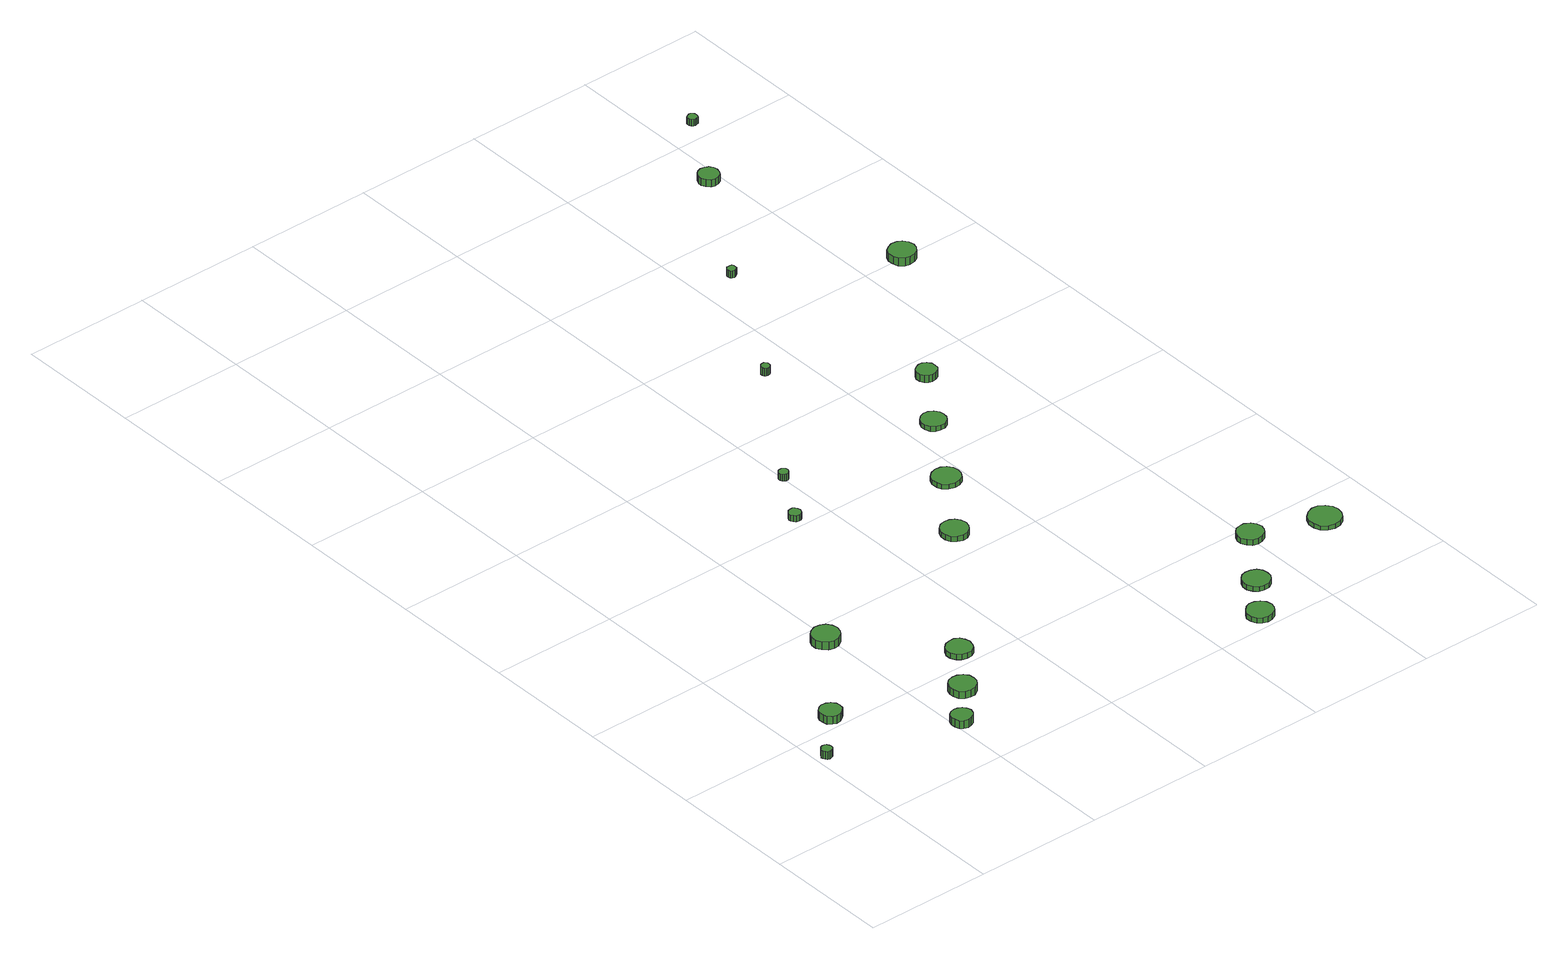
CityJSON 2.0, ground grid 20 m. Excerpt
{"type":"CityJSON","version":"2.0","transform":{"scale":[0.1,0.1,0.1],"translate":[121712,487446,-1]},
"CityObjects":{
"tree1":{"type":"SolitaryVegetationObject","attributes":{"function":"something"},"geometry":[{"type":"MultiSurface","lod":"1","boundaries":[[[0,1,2,3,4,5,6,7,8,9,10,11,12,13,14]],[[15,16,17,18,19,20,21,22,23,24,25,26,27,28,29]],[[0,29,28,1]],[[1,28,27,2]],[[2,27,26,3]],[[3,26,25,4]],[[4,25,24,5]],[[5,24,23,6]],[[6,23,22,7]],[[7,22,21,8]],[[8,21,20,9]],[[9,20,19,10]],[[10,19,18,11]],[[11,18,17,12]],[[12,17,16,13]],[[13,16,15,14]],[[14,15,29,0]]]}]},
"tree2":{"type":"SolitaryVegetationObject","attributes":{"function":"something"},"geometry":[{"type":"MultiSurface","lod":"1","boundaries":[[[30,31,32,33,34,35,36,37,38,39,40,41,42,43,44]],[[45,46,47,48,49,50,51,52,53,54,55,56,57,58,59]],[[30,59,58,31]],[[31,58,57,32]],[[32,57,56,33]],[[33,56,55,34]],[[34,55,54,35]],[[35,54,53,36]],[[36,53,52,37]],[[37,52,51,38]],[[38,51,50,39]],[[39,50,49,40]],[[40,49,48,41]],[[41,48,47,42]],[[42,47,46,43]],[[43,46,45,44]],[[44,45,59,30]]]}]},
"tree3":{"type":"SolitaryVegetationObject","attributes":{"function":"something"},"geometry":[{"type":"MultiSurface","lod":"1","boundaries":[[[60,61,62,63,64,65,66,67,68,69,70,71,72,73,74]],[[75,76,77,78,79,80,81,82,83,84,85,86,87,88,89]],[[60,89,88,61]],[[61,88,87,62]],[[62,87,86,63]],[[63,86,85,64]],[[64,85,84,65]],[[65,84,83,66]],[[66,83,82,67]],[[67,82,81,68]],[[68,81,80,69]],[[69,80,79,70]],[[70,79,78,71]],[[71,78,77,72]],[[72,77,76,73]],[[73,76,75,74]],[[74,75,89,60]]]}]},
"tree4":{"type":"SolitaryVegetationObject","attributes":{"function":"something"},"geometry":[{"type":"MultiSurface","lod":"1","boundaries":[[[90,91,92,93,94,95,96,97,98,99,100,101,102,103,104]],[[105,106,107,108,109,110,111,112,113,114,115,116,117,118,119]],[[90,119,118,91]],[[91,118,117,92]],[[92,117,116,93]],[[93,116,115,94]],[[94,115,114,95]],[[95,114,113,96]],[[96,113,112,97]],[[97,112,111,98]],[[98,111,110,99]],[[99,110,109,100]],[[100,109,108,101]],[[101,108,107,102]],[[102,107,106,103]],[[103,106,105,104]],[[104,105,119,90]]]}]},
"tree5":{"type":"SolitaryVegetationObject","attributes":{"function":"something"},"geometry":[{"type":"MultiSurface","lod":"1","boundaries":[[[120,121,122,123,124,125,126,127,128,129,130,131,132,133,134]],[[135,136,137,138,139,140,141,142,143,144,145,146,147,148,149]],[[120,149,148,121]],[[121,148,147,122]],[[122,147,146,123]],[[123,146,145,124]],[[124,145,144,125]],[[125,144,143,126]],[[126,143,142,127]],[[127,142,141,128]],[[128,141,140,129]],[[129,140,139,130]],[[130,139,138,131]],[[131,138,137,132]],[[132,137,136,133]],[[133,136,135,134]],[[134,135,149,120]]]}]},
"tree6":{"type":"SolitaryVegetationObject","attributes":{"function":"something"},"geometry":[{"type":"MultiSurface","lod":"1","boundaries":[[[150,151,152,153,154,155,156,157,158,159,160,161,162,163,164]],[[165,166,167,168,169,170,171,172,173,174,175,176,177,178,179]],[[150,179,178,151]],[[151,178,177,152]],[[152,177,176,153]],[[153,176,175,154]],[[154,175,174,155]],[[155,174,173,156]],[[156,173,172,157]],[[157,172,171,158]],[[158,171,170,159]],[[159,170,169,160]],[[160,169,168,161]],[[161,168,167,162]],[[162,167,166,163]],[[163,166,165,164]],[[164,165,179,150]]]}]},
"tree7":{"type":"SolitaryVegetationObject","attributes":{"function":"something"},"geometry":[{"type":"MultiSurface","lod":"1","boundaries":[[[180,181,182,183,184,185,186,187,188,189,190,191,192,193,194]],[[195,196,197,198,199,200,201,202,203,204,205,206,207,208,209]],[[180,209,208,181]],[[181,208,207,182]],[[182,207,206,183]],[[183,206,205,184]],[[184,205,204,185]],[[185,204,203,186]],[[186,203,202,187]],[[187,202,201,188]],[[188,201,200,189]],[[189,200,199,190]],[[190,199,198,191]],[[191,198,197,192]],[[192,197,196,193]],[[193,196,195,194]],[[194,195,209,180]]]}]},
"tree8":{"type":"SolitaryVegetationObject","attributes":{"function":"something"},"geometry":[{"type":"MultiSurface","lod":"1","boundaries":[[[210,211,212,213,214,215,216,217,218,219,220,221,222,223,224]],[[225,226,227,228,229,230,231,232,233,234,235,236,237,238,239]],[[210,239,238,211]],[[211,238,237,212]],[[212,237,236,213]],[[213,236,235,214]],[[214,235,234,215]],[[215,234,233,216]],[[216,233,232,217]],[[217,232,231,218]],[[218,231,230,219]],[[219,230,229,220]],[[220,229,228,221]],[[221,228,227,222]],[[222,227,226,223]],[[223,226,225,224]],[[224,225,239,210]]]}]},
"tree9":{"type":"SolitaryVegetationObject","attributes":{"function":"something"},"geometry":[{"type":"MultiSurface","lod":"1","boundaries":[[[240,241,242,243,244,245,246,247,248,249,250,251,252,253,254]],[[255,256,257,258,259,260,261,262,263,264,265,266,267,268,269]],[[240,269,268,241]],[[241,268,267,242]],[[242,267,266,243]],[[243,266,265,244]],[[244,265,264,245]],[[245,264,263,246]],[[246,263,262,247]],[[247,262,261,248]],[[248,261,260,249]],[[249,260,259,250]],[[250,259,258,251]],[[251,258,257,252]],[[252,257,256,253]],[[253,256,255,254]],[[254,255,269,240]]]}]},
"tree10":{"type":"SolitaryVegetationObject","attributes":{"function":"something"},"geometry":[{"type":"MultiSurface","lod":"1","boundaries":[[[270,271,272,273,274,275,276,277,278,279,280,281,282,283,284]],[[285,286,287,288,289,290,291,292,293,294,295,296,297,298,299]],[[270,299,298,271]],[[271,298,297,272]],[[272,297,296,273]],[[273,296,295,274]],[[274,295,294,275]],[[275,294,293,276]],[[276,293,292,277]],[[277,292,291,278]],[[278,291,290,279]],[[279,290,289,280]],[[280,289,288,281]],[[281,288,287,282]],[[282,287,286,283]],[[283,286,285,284]],[[284,285,299,270]]]}]},
"tree11":{"type":"SolitaryVegetationObject","attributes":{"function":"something"},"geometry":[{"type":"MultiSurface","lod":"1","boundaries":[[[300,301,302,303,304,305,306,307,308,309,310,311,312,313,314]],[[315,316,317,318,319,320,321,322,323,324,325,326,327,328,329]],[[300,329,328,301]],[[301,328,327,302]],[[302,327,326,303]],[[303,326,325,304]],[[304,325,324,305]],[[305,324,323,306]],[[306,323,322,307]],[[307,322,321,308]],[[308,321,320,309]],[[309,320,319,310]],[[310,319,318,311]],[[311,318,317,312]],[[312,317,316,313]],[[313,316,315,314]],[[314,315,329,300]]]}]},
"tree12":{"type":"SolitaryVegetationObject","attributes":{"function":"something"},"geometry":[{"type":"MultiSurface","lod":"1","boundaries":[[[330,331,332,333,334,335,336,337,338,339,340,341,342,343,344]],[[345,346,347,348,349,350,351,352,353,354,355,356,357,358,359]],[[330,359,358,331]],[[331,358,357,332]],[[332,357,356,333]],[[333,356,355,334]],[[334,355,354,335]],[[335,354,353,336]],[[336,353,352,337]],[[337,352,351,338]],[[338,351,350,339]],[[339,350,349,340]],[[340,349,348,341]],[[341,348,347,342]],[[342,347,346,343]],[[343,346,345,344]],[[344,345,359,330]]]}]},
"tree13":{"type":"SolitaryVegetationObject","attributes":{"function":"something"},"geometry":[{"type":"MultiSurface","lod":"1","boundaries":[[[360,361,362,363,364,365,366,367,368,369,370,371,372,373,374]],[[375,376,377,378,379,380,381,382,383,384,385,386,387,388,389]],[[360,389,388,361]],[[361,388,387,362]],[[362,387,386,363]],[[363,386,385,364]],[[364,385,384,365]],[[365,384,383,366]],[[366,383,382,367]],[[367,382,381,368]],[[368,381,380,369]],[[369,380,379,370]],[[370,379,378,371]],[[371,378,377,372]],[[372,377,376,373]],[[373,376,375,374]],[[374,375,389,360]]]}]},
"tree14":{"type":"SolitaryVegetationObject","attributes":{"function":"something"},"geometry":[{"type":"MultiSurface","lod":"1","boundaries":[[[390,391,392,393,394,395,396,397,398,399,400,401,402,403,404]],[[405,406,407,408,409,410,411,412,413,414,415,416,417,418,419]],[[390,419,418,391]],[[391,418,417,392]],[[392,417,416,393]],[[393,416,415,394]],[[394,415,414,395]],[[395,414,413,396]],[[396,413,412,397]],[[397,412,411,398]],[[398,411,410,399]],[[399,410,409,400]],[[400,409,408,401]],[[401,408,407,402]],[[402,407,406,403]],[[403,406,405,404]],[[404,405,419,390]]]}]},
"tree15":{"type":"SolitaryVegetationObject","attributes":{"function":"something"},"geometry":[{"type":"MultiSurface","lod":"1","boundaries":[[[420,421,422,423,424,425,426,427,428,429,430,431,432,433,434]],[[435,436,437,438,439,440,441,442,443,444,445,446,447,448,449]],[[420,449,448,421]],[[421,448,447,422]],[[422,447,446,423]],[[423,446,445,424]],[[424,445,444,425]],[[425,444,443,426]],[[426,443,442,427]],[[427,442,441,428]],[[428,441,440,429]],[[429,440,439,430]],[[430,439,438,431]],[[431,438,437,432]],[[432,437,436,433]],[[433,436,435,434]],[[434,435,449,420]]]}]},
"tree16":{"type":"SolitaryVegetationObject","attributes":{"function":"something"},"geometry":[{"type":"MultiSurface","lod":"1","boundaries":[[[450,451,452,453,454,455,456,457,458,459,460,461,462,463,464]],[[465,466,467,468,469,470,471,472,473,474,475,476,477,478,479]],[[450,479,478,451]],[[451,478,477,452]],[[452,477,476,453]],[[453,476,475,454]],[[454,475,474,455]],[[455,474,473,456]],[[456,473,472,457]],[[457,472,471,458]],[[458,471,470,459]],[[459,470,469,460]],[[460,469,468,461]],[[461,468,467,462]],[[462,467,466,463]],[[463,466,465,464]],[[464,465,479,450]]]}]},
"tree17":{"type":"SolitaryVegetationObject","attributes":{"function":"something"},"geometry":[{"type":"MultiSurface","lod":"1","boundaries":[[[480,481,482,483,484,485,486,487,488,489,490,491,492,493,494]],[[495,496,497,498,499,500,501,502,503,504,505,506,507,508,509]],[[480,509,508,481]],[[481,508,507,482]],[[482,507,506,483]],[[483,506,505,484]],[[484,505,504,485]],[[485,504,503,486]],[[486,503,502,487]],[[487,502,501,488]],[[488,501,500,489]],[[489,500,499,490]],[[490,499,498,491]],[[491,498,497,492]],[[492,497,496,493]],[[493,496,495,494]],[[494,495,509,480]]]}]},
"tree18":{"type":"SolitaryVegetationObject","attributes":{"function":"something"},"geometry":[{"type":"MultiSurface","lod":"1","boundaries":[[[510,511,512,513,514,515,516,517,518,519,520,521,522,523,524]],[[525,526,527,528,529,530,531,532,533,534,535,536,537,538,539]],[[510,539,538,511]],[[511,538,537,512]],[[512,537,536,513]],[[513,536,535,514]],[[514,535,534,515]],[[515,534,533,516]],[[516,533,532,517]],[[517,532,531,518]],[[518,531,530,519]],[[519,530,529,520]],[[520,529,528,521]],[[521,528,527,522]],[[522,527,526,523]],[[523,526,525,524]],[[524,525,539,510]]]}]},
"tree19":{"type":"SolitaryVegetationObject","attributes":{"function":"something"},"geometry":[{"type":"MultiSurface","lod":"1","boundaries":[[[540,541,542,543,544,545,546,547,548,549,550,551,552,553,554]],[[555,556,557,558,559,560,561,562,563,564,565,566,567,568,569]],[[540,569,568,541]],[[541,568,567,542]],[[542,567,566,543]],[[543,566,565,544]],[[544,565,564,545]],[[545,564,563,546]],[[546,563,562,547]],[[547,562,561,548]],[[548,561,560,549]],[[549,560,559,550]],[[550,559,558,551]],[[551,558,557,552]],[[552,557,556,553]],[[553,556,555,554]],[[554,555,569,540]]]}]},
"tree20":{"type":"SolitaryVegetationObject","attributes":{"function":"something"},"geometry":[{"type":"MultiSurface","lod":"1","boundaries":[[[570,571,572,573,574,575,576,577,578,579,580,581,582,583,584]],[[585,586,587,588,589,590,591,592,593,594,595,596,597,598,599]],[[570,599,598,571]],[[571,598,597,572]],[[572,597,596,573]],[[573,596,595,574]],[[574,595,594,575]],[[575,594,593,576]],[[576,593,592,577]],[[577,592,591,578]],[[578,591,590,579]],[[579,590,589,580]],[[580,589,588,581]],[[581,588,587,582]],[[582,587,586,583]],[[583,586,585,584]],[[584,585,599,570]]]}]},
"tree21":{"type":"SolitaryVegetationObject","attributes":{"function":"something"},"geometry":[{"type":"MultiSurface","lod":"1","boundaries":[[[600,601,602,603,604,605,606,607,608,609,610,611,612,613,614]],[[615,616,617,618,619,620,621,622,623,624,625,626,627,628,629]],[[600,629,628,601]],[[601,628,627,602]],[[602,627,626,603]],[[603,626,625,604]],[[604,625,624,605]],[[605,624,623,606]],[[606,623,622,607]],[[607,622,621,608]],[[608,621,620,609]],[[609,620,619,610]],[[610,619,618,611]],[[611,618,617,612]],[[612,617,616,613]],[[613,616,615,614]],[[614,615,629,600]]]}]}
},
"vertices":[
[18,147,29],[17,150,29],[15,153,29],[12,155,29],[9,155,29],[5,154,29],[3,151,29],[1,148,29],[1,145,29],[3,142,29],[5,139,29],[9,138,29],[12,139,29],[15,140,29],[17,143,29],[17,143,16],[15,140,16],[12,139,16],[9,138,16],[5,139,16],[3,142,16],[1,145,16],[1,148,16],[3,151,16],[5,154,16],[9,155,16],[12,155,16],[15,153,16],[17,150,16],[18,147,16],
[93,217,26],[92,224,26],[87,230,26],[81,233,26],[74,234,26],[68,232,26],[62,227,26],[60,221,26],[60,214,26],[62,207,26],[68,203,26],[74,200,26],[81,201,26],[87,205,26],[92,210,26],[92,210,13],[87,205,13],[81,201,13],[74,200,13],[68,203,13],[62,207,13],[60,214,13],[60,221,13],[62,227,13],[68,232,13],[74,234,13],[81,233,13],[87,230,13],[92,224,13],[93,217,13],
[226,94,24],[224,101,24],[220,106,24],[214,109,24],[208,110,24],[201,108,24],[196,104,24],[194,97,24],[194,91,24],[196,84,24],[201,80,24],[208,78,24],[214,79,24],[220,82,24],[224,87,24],[224,87,11],[220,82,11],[214,79,11],[208,78,11],[201,80,11],[196,84,11],[194,91,11],[194,97,11],[196,104,11],[201,108,11],[208,110,11],[214,109,11],[220,106,11],[224,101,11],[226,94,11],
[215,367,21],[213,376,21],[208,383,21],[200,387,21],[191,388,21],[183,385,21],[176,379,21],[172,371,21],[172,362,21],[176,354,21],[183,348,21],[191,345,21],[200,346,21],[208,351,21],[213,358,21],[213,358,8],[208,351,8],[200,346,8],[191,345,8],[183,348,8],[176,354,8],[172,362,8],[172,371,8],[176,379,8],[183,385,8],[191,388,8],[200,387,8],[208,383,8],[213,376,8],[215,367,8],
[283,156,19],[282,164,19],[277,171,19],[269,175,19],[261,176,19],[253,174,19],[246,168,19],[243,160,19],[243,152,19],[246,144,19],[253,138,19],[261,136,19],[269,136,19],[277,141,19],[282,148,19],[282,148,7],[277,141,7],[269,136,7],[261,136,7],[253,138,7],[246,144,7],[243,152,7],[243,160,7],[246,168,7],[253,174,7],[261,176,7],[269,175,7],[277,171,7],[282,164,7],[283,156,7],
[338,229,16],[336,237,16],[332,244,16],[325,248,16],[317,248,16],[309,246,16],[303,241,16],[299,233,16],[299,225,16],[303,217,16],[309,212,16],[317,210,16],[325,210,16],[332,214,16],[336,221,16],[336,221,7],[332,214,7],[325,210,7],[317,210,7],[309,212,7],[303,217,7],[299,225,7],[299,233,7],[303,241,7],[309,246,7],[317,248,7],[325,248,7],[332,244,7],[336,237,7],[338,229,7],
[362,620,17],[361,624,17],[359,628,17],[356,630,17],[352,630,17],[348,629,17],[345,626,17],[343,622,17],[343,618,17],[345,615,17],[348,612,17],[352,611,17],[356,611,17],[359,613,17],[361,617,17],[361,617,7],[359,613,7],[356,611,7],[352,611,7],[348,612,7],[345,615,7],[343,618,7],[343,622,7],[345,626,7],[348,629,7],[352,630,7],[356,630,7],[359,628,7],[361,624,7],[362,620,7],
[410,704,18],[409,707,18],[407,709,18],[404,711,18],[401,711,18],[398,710,18],[396,708,18],[395,705,18],[395,702,18],[396,699,18],[398,697,18],[401,696,18],[404,696,18],[407,698,18],[409,700,18],[409,700,7],[407,698,7],[404,696,7],[401,696,7],[398,697,7],[396,699,7],[395,702,7],[395,705,7],[396,708,7],[398,710,7],[401,711,7],[404,711,7],[407,709,7],[409,707,7],[410,704,7],
[518,450,16],[516,459,16],[511,466,16],[504,470,16],[495,471,16],[487,469,16],[480,463,16],[477,455,16],[477,446,16],[480,438,16],[487,432,16],[495,429,16],[504,430,16],[511,435,16],[516,442,16],[516,442,7],[511,435,7],[504,430,7],[495,429,7],[487,432,7],[480,438,7],[477,446,7],[477,455,7],[480,463,7],[487,469,7],[495,471,7],[504,470,7],[511,466,7],[516,459,7],[518,450,7],
[714,28,16],[712,37,16],[707,44,16],[699,48,16],[691,49,16],[683,46,16],[677,40,16],[673,33,16],[673,24,16],[677,16,16],[683,11,16],[691,8,16],[699,9,16],[707,13,16],[712,20,16],[712,20,7],[707,13,7],[699,9,7],[691,8,7],[683,11,7],[677,16,7],[673,24,7],[673,33,7],[677,40,7],[683,46,7],[691,49,7],[699,48,7],[707,44,7],[712,37,7],[714,28,7],
[592,554,15],[590,563,15],[585,571,15],[577,575,15],[568,576,15],[559,573,15],[552,567,15],[549,559,15],[549,550,15],[552,542,15],[559,536,15],[568,533,15],[577,534,15],[585,538,15],[590,546,15],[590,546,7],[585,538,7],[577,534,7],[568,533,7],[559,536,7],[552,542,7],[549,550,7],[549,559,7],[552,567,7],[559,573,7],[568,576,7],[577,575,7],[585,571,7],[590,563,7],[592,554,7],
[759,90,15],[758,99,15],[753,106,15],[745,110,15],[736,111,15],[728,109,15],[722,103,15],[718,95,15],[718,86,15],[722,78,15],[728,72,15],[736,70,15],[745,70,15],[753,75,15],[758,82,15],[758,82,7],[753,75,7],[745,70,7],[736,70,7],[728,72,7],[722,78,7],[718,86,7],[718,95,7],[722,103,7],[728,109,7],[736,111,7],[745,110,7],[753,106,7],[758,99,7],[759,90,7],
[547,906,25],[547,909,25],[545,911,25],[543,913,25],[540,913,25],[537,912,25],[535,910,25],[534,908,25],[534,905,25],[535,902,25],[537,900,25],[540,899,25],[543,900,25],[545,901,25],[547,903,25],[547,903,12],[545,901,12],[543,900,12],[540,899,12],[537,900,12],[535,902,12],[534,905,12],[534,908,12],[535,910,12],[537,912,12],[540,913,12],[543,913,12],[545,911,12],[547,909,12],[547,906,12],
[663,670,15],[662,677,15],[657,684,15],[650,688,15],[642,689,15],[635,686,15],[629,681,15],[626,674,15],[626,666,15],[629,658,15],[635,653,15],[642,651,15],[650,651,15],[657,655,15],[662,662,15],[662,662,7],[657,655,7],[650,651,7],[642,651,7],[635,653,7],[629,658,7],[626,666,7],[626,674,7],[629,681,7],[635,686,7],[642,689,7],[650,688,7],[657,684,7],[662,677,7],[663,670,7],
[824,180,16],[822,188,16],[817,195,16],[809,200,16],[801,200,16],[793,198,16],[787,192,16],[783,184,16],[783,176,16],[787,168,16],[793,162,16],[801,160,16],[809,161,16],[817,165,16],[822,172,16],[822,172,7],[817,165,7],[809,161,7],[801,160,7],[793,162,7],[787,168,7],[783,176,7],[783,184,7],[787,192,7],[793,198,7],[801,200,7],[809,200,7],[817,195,7],[822,188,7],[824,180,7],
[726,763,19],[725,769,19],[721,774,19],[715,778,19],[709,778,19],[703,776,19],[698,772,19],[695,766,19],[695,759,19],[698,753,19],[703,749,19],[709,747,19],[715,748,19],[721,751,19],[725,756,19],[725,756,7],[721,751,7],[715,748,7],[709,747,7],[703,749,7],[698,753,7],[695,759,7],[695,766,7],[698,772,7],[703,776,7],[709,778,7],[715,778,7],[721,774,7],[725,769,7],[726,763,7],
[933,145,14],[931,155,14],[925,163,14],[916,169,14],[906,170,14],[896,166,14],[888,159,14],[884,150,14],[884,140,14],[888,130,14],[896,123,14],[906,120,14],[916,121,14],[925,126,14],[931,135,14],[931,135,7],[925,126,7],[916,121,7],[906,120,7],[896,123,7],[888,130,7],[884,140,7],[884,150,7],[888,159,7],[896,166,7],[906,170,7],[916,169,7],[925,163,7],[931,155,7],[933,145,7],
[664,1117,23],[664,1120,23],[662,1122,23],[660,1123,23],[657,1123,23],[654,1123,23],[652,1121,23],[651,1118,23],[651,1116,23],[652,1113,23],[654,1111,23],[657,1110,23],[660,1111,23],[662,1112,23],[664,1114,23],[664,1114,11],[662,1112,11],[660,1111,11],[657,1110,11],[654,1111,11],[652,1113,11],[651,1116,11],[651,1118,11],[652,1121,11],[654,1123,11],[657,1123,11],[660,1123,11],[662,1122,11],[664,1120,11],[664,1117,11],
[884,995,26],[882,1004,26],[877,1011,26],[870,1015,26],[861,1016,26],[853,1013,26],[846,1008,26],[843,1000,26],[843,991,26],[846,983,26],[853,977,26],[861,975,26],[870,976,26],[877,980,26],[882,987,26],[882,987,13],[877,980,13],[870,976,13],[861,975,13],[853,977,13],[846,983,13],[843,991,13],[843,1000,13],[846,1008,13],[853,1013,13],[861,1016,13],[870,1015,13],[877,1011,13],[882,1004,13],[884,995,13],
[799,1315,19],[798,1322,19],[794,1327,19],[788,1330,19],[782,1331,19],[776,1329,19],[771,1325,19],[768,1318,19],[768,1312,19],[771,1306,19],[776,1301,19],[782,1299,19],[788,1300,19],[794,1303,19],[798,1309,19],[798,1309,7],[794,1303,7],[788,1300,7],[782,1299,7],[776,1301,7],[771,1306,7],[768,1312,7],[768,1318,7],[771,1325,7],[776,1329,7],[782,1331,7],[788,1330,7],[794,1327,7],[798,1322,7],[799,1315,7],
[862,1434,19],[861,1437,19],[860,1439,19],[857,1441,19],[854,1441,19],[851,1440,19],[848,1438,19],[847,1435,19],[847,1432,19],[848,1429,19],[851,1427,19],[854,1426,19],[857,1427,19],[860,1428,19],[861,1431,19],[861,1431,8],[860,1428,8],[857,1427,8],[854,1426,8],[851,1427,8],[848,1429,8],[847,1432,8],[847,1435,8],[848,1438,8],[851,1440,8],[854,1441,8],[857,1441,8],[860,1439,8],[861,1437,8],[862,1434,8]
]}
